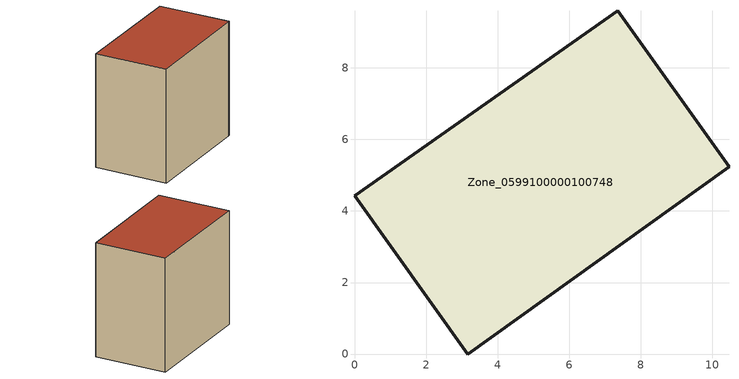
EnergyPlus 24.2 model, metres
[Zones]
Zone_0599100000100748
 floor ground (C_G): 3.16,0 0,4.42 7.37,9.59 10.47,5.24 10.39,5.17 z0
 wall outside (C_F): 10.47,5.24 7.37,9.59 0,4.42 3.16,0 10.39,5.17 10.47,5.24 z0:8.47
 roof outside (C_R): 0,4.42 3.16,0 10.39,5.17 10.47,5.24 7.37,9.59 z8.47
[BUILDING]
Pand.0599100000100748: North Axis=0; Terrain=City; Loads Convergence Tolerance Value=0.04; Temperature Convergence Tolerance Value=0.4; Solar Distribution=FullExterior; Maximum Number of Warmup Days=25; Minimum Number of Warmup Days=1
[Site:Location]
Rotterdam.The.Hague.AP_ZH_NLD Design_Conditions: Latitude=51.96; Longitude=4.45; Time Zone=1; Elevation=-4.5
[SITE:GROUNDTEMPERATURE:BUILDINGSURFACE]
18, 18, 18, 18, 18, 18, 18, 18, 18, 18, 18, 18
[MATERIAL] Thermal Absorptance=0.9; Solar Absorptance=0.7; Visible Absorptance=0.7
Name | Roughness | Thickness | Conductivity | Density | Specific Heat
G.TI.1975-1991 | MediumSmooth | 0.15 | 0.288461 | 540 | 1210
F.TI.1975-1991 | Rough | 0.3 | 0.230769 | 1920 | 840
R.TI.1975-1991 | MediumRough | 0.2 | 0.153846 | 1500 | 1000
[CONSTRUCTION]
C_G: G.TI.1975-1991
C_F: F.TI.1975-1991
C_R: R.TI.1975-1991
[ZONE]
Zone_0599100000100748: Type=1; Multiplier=1; Ceiling Height=Autocalculate; Volume=Autocalculate; Floor Area=autocalculate; Part of Total Floor Area=Yes
[ZONEINFILTRATION:DESIGNFLOWRATE]
Infil_Zone_0599100000100748: Zone or ZoneList or Space or SpaceList=Zone_0599100000100748; Schedule=AlwaysOn; Design Flow Rate Calculation Method=Flow/Area; Flow Rate per Floor Area=0.003; Constant Term Coefficient=1; Temperature Term Coefficient=0; Velocity Term Coefficient=0; Velocity Squared Term Coefficient=0
[HVACTEMPLATE:ZONE:IDEALLOADSAIRSYSTEM]
Zone_0599100000100748: Maximum Heating Supply Air Temperature=50; Minimum Cooling Supply Air Temperature=13; Maximum Heating Supply Air Humidity Ratio=0.0156; Minimum Cooling Supply Air Humidity Ratio=0.0077; Heating Limit=NoLimit; Cooling Limit=NoLimit; Dehumidification Control Type=ConstantSensibleHeatRatio; Cooling Sensible Heat Ratio=0.7; Dehumidification Setpoint=60; Humidification Control Type=None; Humidification Setpoint=30; Outdoor Air Method=None; Outdoor Air Flow Rate per Person=0.00944; Outdoor Air Flow Rate per Zone Floor Area=0; Outdoor Air Flow Rate per Zone=0; Demand Controlled Ventilation Type=None; Outdoor Air Economizer Type=NoEconomizer; Heat Recovery Type=None; Sensible Heat Recovery Effectiveness=0.7; Latent Heat Recovery Effectiveness=0.65
[ZONECONTROL:THERMOSTAT]
ThermostatControl_Zone_0599100000100748: Zone or ZoneList=Zone_0599100000100748; Control Type Schedule=DualSetpointControlType; Control 1=Thermostat_Zone_0599100000100748; Temperature Difference Between Cutout And Setpoint=0
[THERMOSTATSETPOINT:DUALSETPOINT]
Thermostat_Zone_0599100000100748: Heating Setpoint Temperature Schedule=HeatingSetpoint_Zone_0599100000100748; Cooling Setpoint Temperature Schedule=CoolingSetpoint_Zone_0599100000100748
[SCHEDULE:COMPACT]
HeatingSetpoint_Zone_0599100000100748: Through: 12/31, For: AllDays, Until: 24:00, 21
CoolingSetpoint_Zone_0599100000100748: Through: 12/31, For: AllDays, Until: 24:00, 24
DualSetpointControlType: Through: 12/31, For: AllDays, Until: 24:00, 4
AlwaysOn: Through: 12/31, For: AllDays, Until: 24:00, 1
